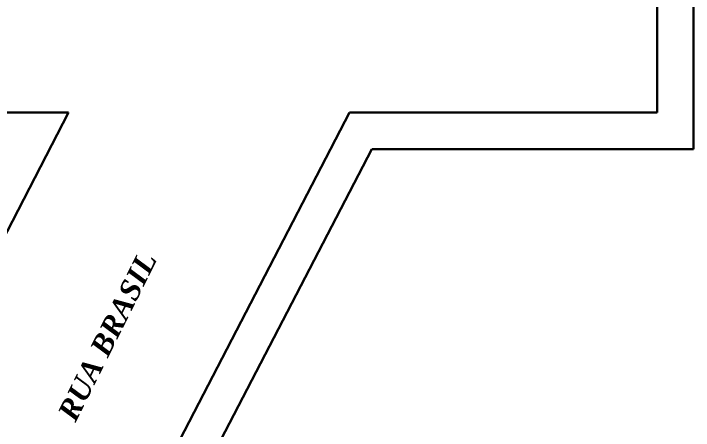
# Model space of a CAD drawing. Header units: millimetres. Extents: x 3314 to 3538, y 1235 to 1314.
# Drawn here: x 3499.94 to 3537.32, y 1252.36 to 1275.27 of the extents above; entities that cross this region are included whole.
import ezdxf

# ---------------------------------------------------------------- set-up
doc = ezdxf.new("R2010")
doc.units = ezdxf.units.MM
doc.layers.add('04', color=4, linetype='Continuous')
doc.layers.add('ALVENARIA', color=7, linetype='Continuous', lineweight=30)
doc.styles.add('ROMANS', font='romans.shx')

msp = doc.modelspace()

# ---------------------------------------------------------------- linework, layer by layer
at = {"layer": 'ALVENARIA'}
for p, q in [((3535.323, 1309.16), (3535.323, 1269.825)), ((3537.323, 1309.16), (3537.323, 1267.825)), ((3461.63, 1269.825), (3502.954, 1269.825)), ((3502.954, 1269.825), (3492.162, 1249.041)), ((3518.417, 1269.825), (3504.341, 1242.717)), ((3518.417, 1269.825), (3535.323, 1269.825)), ((3519.632, 1267.825), (3506.116, 1241.795)), ((3519.632, 1267.825), (3537.323, 1267.825))]:
    msp.add_line(p, q, dxfattribs=at)

# ---------------------------------------------------------------- texts
at = {"layer": '04', "insert": (3505.096, 1257.534), "char_height": 1.1393, "width": 14.14008, "attachment_point": 5, "rotation": 63.4186, "style": 'ROMANS'}
msp.add_mtext('\\pxt7;{\\fTimes New Roman|b1|i1|c0|p18;\\C4;RUA BRASIL}', dxfattribs=at)

doc.saveas('drawing.dxf')
